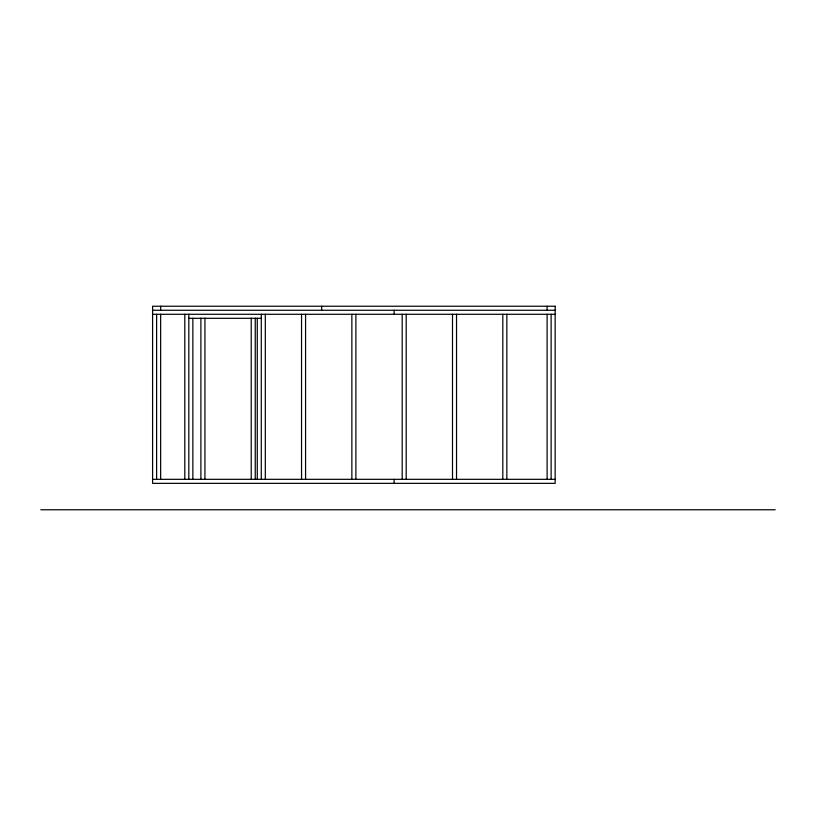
<?xml version="1.0" encoding="UTF-8"?>
<svg xmlns="http://www.w3.org/2000/svg" width="816" height="816" viewBox="0 0 816 816"><rect width="100%" height="100%" fill="white"/><g stroke="black" fill="none" stroke-linecap="round" stroke-linejoin="round"><path stroke-width="1.22" d="M152.592 310.264L555.155 310.264M152.592 314.282L555.155 314.282M188.822 318.311L261.283 318.311M152.592 479.329L555.155 479.329M40.8 509.765L775.2 509.765M551.126 314.282L551.126 479.329M547.108 306.235L547.108 310.264M547.108 314.282L547.108 479.329M506.848 314.282L506.848 479.329M502.819 314.282L502.819 479.329M456.532 314.282L456.532 479.329M452.503 314.282L452.503 479.329M406.205 314.282L406.205 479.329M402.186 314.282L402.186 479.329M394.128 310.264L394.128 314.282M394.128 479.329L394.128 483.358M355.888 314.282L355.888 479.329M351.859 314.282L351.859 479.329M321.667 306.235L321.667 310.264M305.572 314.282L305.572 479.329M301.543 314.282L301.543 479.329M265.312 314.282L265.312 479.329M261.283 314.282L261.283 479.329M257.264 318.311L257.264 479.329M255.245 318.097L255.245 479.329M251.226 318.097L251.226 479.329M204.928 318.097L204.928 479.329M200.899 318.097L200.899 479.329M192.851 318.311L192.851 479.329M188.822 314.282L188.822 479.329M184.804 314.282L184.804 479.329M160.65 306.235L160.65 310.264M160.65 314.282L160.65 479.329M156.621 314.282L156.621 479.329M555.155 306.235L152.592 306.235L152.592 483.358L555.155 483.358L555.155 306.235"/></g></svg>
